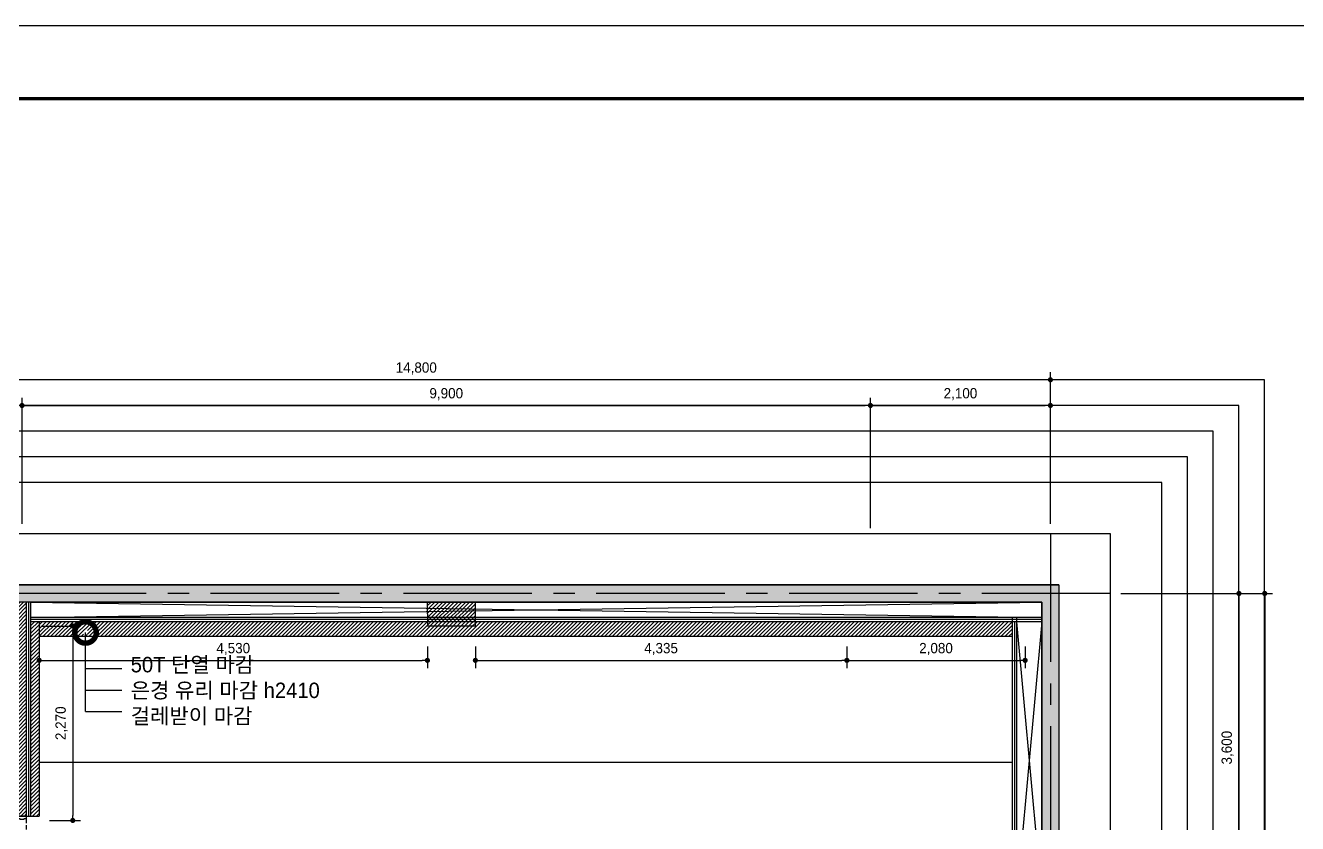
# Model space of a CAD drawing. Header units: millimetres. Extents: x -224448 to 1592092, y -164641 to 319001.
# Drawn here: x -76665 to -61821, y 160634 to 169950 of the extents above; entities that cross this region are included whole.
import ezdxf

# ---------------------------------------------------------------- set-up
doc = ezdxf.new("R2010")
doc.units = ezdxf.units.MM
for name, pattern in [('CEN', [62, 60, -1, 0, -1]), ('CENTER2', [1.125, 0.75, -0.125, 0.125, -0.125]), ('HIDDEN', [9.525, 6.35, -3.175])]:
    doc.linetypes.add(name, pattern=pattern)
doc.layers.get('Defpoints').update_dxf_attribs({"color": 35})
for name, color, linetype in [('ARREA', 1, 'Continuous'), ('DIM', 3, 'Continuous'), ('I-SYM', 4, 'Continuous'), ('I-TEXT', 7, 'Continuous'), ('I_CON', 2, 'Continuous'), ('I_DOOR', 4, 'Continuous'), ('I_FORMAT', 7, 'Continuous'), ('I_FUR', 6, 'Continuous'), ('I_HAT', 8, 'Continuous'), ('I_WALL', 3, 'Continuous')]:
    doc.layers.add(name, color=color, linetype=linetype)
doc.layers.add('I_CEN', color=1, linetype='CEN', lineweight=13)
doc.styles.add('IABU-글꼴스타일', font='')
doc.styles.add('NTOP', font='Dotum.ttf')
doc.styles.get('IABU-글꼴스타일').set_extended_font_data('HY울릉도L')
doc.linetypes.add('BATTING', pattern='A,0.00254,-2.54,[134,ltypeshp.shx,S=2.54,R=0,X=-2.54,Y=0],-5.08,[134,ltypeshp.shx,S=2.54,R=180,X=2.54,Y=0],-2.54', length=10.16254)
doc.dimstyles.new('IABC-100 (SUB)', dxfattribs={"dimscale": 60, "dimtxt": 2, "dimasz": 1, "dimexe": 1.5, "dimexo": 2, "dimgap": 1, "dimtad": 1, "dimdec": 0, "dimdsep": 46, "dimlunit": 6, "dimtxsty": 'IABU-글꼴스타일', "dimblk": '1234_Dot', "dimcen": 1, "dimclrd": 4, "dimclre": 4, "dimclrt": 7, "dimadec": 0, "dimazin": 0, "dimtfac": 1, "dimtdec": 0, "dimtix": 1, "dimtmove": 2, "dimatfit": 3, "dimldrblk": '1234_Dot', "dimfxl": 2, "dimtolj": 1, "dimtzin": 0, "dimarcsym": 0})

# ---------------------------------------------------------------- blocks, each defined once
blk = doc.blocks.new('_DotSmall')
at = {"color": 0, "linetype": 'ByBlock', "const_width": 0.5}
blk.add_lwpolyline([(-0.0625, 0, 1), (0.0625, 0, 1)], format="xyb", close=True, dxfattribs=at)
blk = doc.blocks.new('1234_Dot')
at = {"color": 0, "linetype": 'ByBlock', "lineweight": -2}
blk.add_line((-0.5, 0), (-1, 0), dxfattribs=at)
at = {"color": 0, "linetype": 'ByBlock', "const_width": 0.5}
blk.add_lwpolyline([(-0.25, 0, 1), (0.25, 0, 1)], format="xyb", close=True, dxfattribs=at)
blk = doc.blocks.new('*D800')
at = {"layer": 'Defpoints', "color": 0, "ltscale": 50, "transparency": 16777216}
for p in [(-76505, 162820), (-71975, 162820), (-71975, 162539)]:
    blk.add_point(p, dxfattribs=at)
at = {"layer": 'DIM', "color": 4, "lineweight": -2, "ltscale": 50, "transparency": 16777216}
for p, q in [((-76505, 162700), (-76505, 162449)), ((-71975, 162700), (-71975, 162449)), ((-76445, 162539), (-72035, 162539))]:
    blk.add_line(p, q, dxfattribs=at)
at = {"layer": 'DIM', "color": 4, "lineweight": -2, "ltscale": 50, "transparency": 16777216, "xscale": 60, "yscale": 60, "zscale": 60, "rotation": 180}
blk.add_blockref('1234_Dot', (-76505, 162539), dxfattribs=at)
at = {"layer": 'DIM', "color": 4, "lineweight": -2, "ltscale": 50, "transparency": 16777216, "xscale": 60, "yscale": 60, "zscale": 60}
blk.add_blockref('1234_Dot', (-71975, 162539), dxfattribs=at)
at = {"layer": 'DIM', "color": 7, "ltscale": 50, "transparency": 16777216, "insert": (-74240, 162671), "char_height": 120, "attachment_point": 5, "style": 'IABU-글꼴스타일'}
blk.add_mtext('\\A1;4,530', dxfattribs=at)
blk = doc.blocks.new('*D801')
at = {"layer": 'Defpoints', "color": 0, "ltscale": 50, "transparency": 16777216}
for p in [(-67080, 162820, 0), (-65000, 162820), (-65000, 162539)]:
    blk.add_point(p, dxfattribs=at)
at = {"layer": 'DIM', "color": 4, "lineweight": -2, "ltscale": 50, "transparency": 16777216}
for p, q in [((-67080, 162700), (-67080, 162449)), ((-65000, 162700), (-65000, 162449)), ((-67020, 162539), (-65060, 162539))]:
    blk.add_line(p, q, dxfattribs=at)
at = {"layer": 'DIM', "color": 4, "lineweight": -2, "ltscale": 50, "transparency": 16777216, "xscale": 60, "yscale": 60, "zscale": 60, "rotation": 180}
blk.add_blockref('1234_Dot', (-67080, 162539), dxfattribs=at)
at = {"layer": 'DIM', "color": 4, "lineweight": -2, "ltscale": 50, "transparency": 16777216, "xscale": 60, "yscale": 60, "zscale": 60}
blk.add_blockref('1234_Dot', (-65000, 162539), dxfattribs=at)
at = {"layer": 'DIM', "color": 7, "ltscale": 50, "transparency": 16777216, "insert": (-66040, 162671), "char_height": 120, "attachment_point": 5, "style": 'IABU-글꼴스타일'}
blk.add_mtext('\\A1;2,080', dxfattribs=at)
blk = doc.blocks.new('*D805')
at = {"layer": 'Defpoints', "color": 0, "ltscale": 50, "transparency": 16777216}
for p in [(-66805, 165514), (-76705, 164014), (-66805, 163963)]:
    blk.add_point(p, dxfattribs=at)
at = {"layer": 'DIM', "color": 4, "lineweight": -2, "ltscale": 50, "transparency": 16777216}
for p, q in [((-76705, 164134), (-76705, 165604)), ((-76645, 165514), (-66865, 165514)), ((-66805, 164083), (-66805, 165604))]:
    blk.add_line(p, q, dxfattribs=at)
at = {"layer": 'DIM', "color": 4, "lineweight": -2, "ltscale": 50, "transparency": 16777216, "xscale": 60, "yscale": 60, "zscale": 60, "rotation": 180}
blk.add_blockref('1234_Dot', (-76705, 165514), dxfattribs=at)
at = {"layer": 'DIM', "color": 4, "lineweight": -2, "ltscale": 50, "transparency": 16777216, "xscale": 60, "yscale": 60, "zscale": 60}
blk.add_blockref('1234_Dot', (-66805, 165514), dxfattribs=at)
at = {"layer": 'DIM', "color": 7, "ltscale": 50, "transparency": 16777216, "insert": (-71755, 165646), "char_height": 120, "attachment_point": 5, "style": 'IABU-글꼴스타일'}
blk.add_mtext('\\A1;9,900', dxfattribs=at)
blk = doc.blocks.new('*D806')
at = {"layer": 'Defpoints', "color": 0, "ltscale": 50, "transparency": 16777216}
for p in [(-64705, 165514), (-66805, 164014), (-64705, 164014)]:
    blk.add_point(p, dxfattribs=at)
at = {"layer": 'DIM', "color": 4, "lineweight": -2, "ltscale": 50, "transparency": 16777216}
for p, q in [((-66805, 164134), (-66805, 165604)), ((-66745, 165514), (-64765, 165514)), ((-64705, 164134), (-64705, 165604))]:
    blk.add_line(p, q, dxfattribs=at)
at = {"layer": 'DIM', "color": 4, "lineweight": -2, "ltscale": 50, "transparency": 16777216, "xscale": 60, "yscale": 60, "zscale": 60, "rotation": 180}
blk.add_blockref('1234_Dot', (-66805, 165514), dxfattribs=at)
at = {"layer": 'DIM', "color": 4, "lineweight": -2, "ltscale": 50, "transparency": 16777216, "xscale": 60, "yscale": 60, "zscale": 60}
blk.add_blockref('1234_Dot', (-64705, 165514), dxfattribs=at)
at = {"layer": 'DIM', "color": 7, "ltscale": 50, "transparency": 16777216, "insert": (-65755, 165646), "char_height": 120, "attachment_point": 5, "style": 'IABU-글꼴스타일'}
blk.add_mtext('\\A1;2,100', dxfattribs=at)
blk = doc.blocks.new('*D816')
at = {"layer": 'Defpoints', "color": 0, "ltscale": 50, "transparency": 16777216}
for p in [(-79505, 165814), (-79505, 164014), (-64705, 164020)]:
    blk.add_point(p, dxfattribs=at)
at = {"layer": 'DIM', "color": 4, "lineweight": -2, "ltscale": 50, "transparency": 16777216}
for p, q in [((-79505, 164134), (-79505, 165904)), ((-64765, 165814), (-79445, 165814)), ((-64705, 164140), (-64705, 165904))]:
    blk.add_line(p, q, dxfattribs=at)
at = {"layer": 'DIM', "color": 4, "lineweight": -2, "ltscale": 50, "transparency": 16777216, "xscale": 60, "yscale": 60, "zscale": 60, "rotation": 180}
blk.add_blockref('1234_Dot', (-79505, 165814), dxfattribs=at)
at = {"layer": 'DIM', "color": 4, "lineweight": -2, "ltscale": 50, "transparency": 16777216, "xscale": 60, "yscale": 60, "zscale": 60}
blk.add_blockref('1234_Dot', (-64705, 165814), dxfattribs=at)
at = {"layer": 'DIM', "color": 7, "ltscale": 50, "transparency": 16777216, "insert": (-72105, 165946), "char_height": 120, "attachment_point": 5, "style": 'IABU-글꼴스타일'}
blk.add_mtext('\\A1;14,800', dxfattribs=at)
blk = doc.blocks.new('*D817')
at = {"layer": 'Defpoints', "color": 0, "ltscale": 50, "transparency": 16777216}
for p in [(-64005, 163320), (-64005, 152820), (-62205, 152820)]:
    blk.add_point(p, dxfattribs=at)
at = {"layer": 'DIM', "color": 4, "lineweight": -2, "ltscale": 50, "transparency": 16777216}
for p, q in [((-63885, 163320), (-62115, 163320)), ((-62205, 163260), (-62205, 152880)), ((-63885, 152820), (-62115, 152820))]:
    blk.add_line(p, q, dxfattribs=at)
at = {"layer": 'DIM', "color": 4, "lineweight": -2, "ltscale": 50, "transparency": 16777216, "xscale": 60, "yscale": 60, "zscale": 60}
for p, rotation in [((-62205, 163320), 90), ((-62205, 152820), 270)]:
    blk.add_blockref('1234_Dot', p, dxfattribs=dict(at, rotation=rotation))
at = {"layer": 'DIM', "color": 7, "ltscale": 50, "transparency": 16777216, "insert": (-62337, 158070), "char_height": 120, "attachment_point": 5, "rotation": 90, "style": 'IABU-글꼴스타일'}
blk.add_mtext('\\A1;10,500', dxfattribs=at)
blk = doc.blocks.new('*D818')
at = {"layer": 'Defpoints', "color": 0, "ltscale": 50, "transparency": 16777216}
for p in [(-64005, 163320), (-64030, 159720), (-62505, 159720)]:
    blk.add_point(p, dxfattribs=at)
at = {"layer": 'DIM', "color": 4, "lineweight": -2, "ltscale": 50, "transparency": 16777216}
for p, q in [((-63885, 163320), (-62415, 163320)), ((-62505, 163260), (-62505, 159780)), ((-63910, 159720), (-62415, 159720))]:
    blk.add_line(p, q, dxfattribs=at)
at = {"layer": 'DIM', "color": 4, "lineweight": -2, "ltscale": 50, "transparency": 16777216, "xscale": 60, "yscale": 60, "zscale": 60}
for p, rotation in [((-62505, 163320), 90), ((-62505, 159720), 270)]:
    blk.add_blockref('1234_Dot', p, dxfattribs=dict(at, rotation=rotation))
at = {"layer": 'DIM', "color": 7, "ltscale": 50, "transparency": 16777216, "insert": (-62637, 161520), "char_height": 120, "attachment_point": 5, "rotation": 90, "style": 'IABU-글꼴스타일'}
blk.add_mtext('\\A1;3,600', dxfattribs=at)
blk = doc.blocks.new('*D814')
at = {"layer": 'Defpoints', "color": 0, "ltscale": 50, "transparency": 16777216}
for p in [(-76605, 162940), (-76505, 160670), (-76113, 160670)]:
    blk.add_point(p, dxfattribs=at)
at = {"layer": 'DIM', "color": 4, "lineweight": -2, "ltscale": 50, "transparency": 16777216}
for p, q in [((-76485, 162940), (-76023, 162940)), ((-76113, 162880), (-76113, 160730)), ((-76385, 160670), (-76023, 160670))]:
    blk.add_line(p, q, dxfattribs=at)
at = {"layer": 'DIM', "color": 4, "lineweight": -2, "ltscale": 50, "transparency": 16777216, "xscale": 60, "yscale": 60, "zscale": 60}
for p, rotation in [((-76113, 162940), 90), ((-76113, 160670), 270)]:
    blk.add_blockref('1234_Dot', p, dxfattribs=dict(at, rotation=rotation))
at = {"layer": 'DIM', "color": 7, "ltscale": 50, "transparency": 16777216, "insert": (-76244, 161805), "char_height": 120, "attachment_point": 5, "rotation": 90, "style": 'IABU-글꼴스타일'}
blk.add_mtext('\\A1;2,270', dxfattribs=at)
blk = doc.blocks.new('*D813')
at = {"layer": 'Defpoints', "color": 0, "ltscale": 50, "transparency": 16777216}
for p in [(-71415, 162820), (-67080, 162820, 0), (-67080, 162539)]:
    blk.add_point(p, dxfattribs=at)
at = {"layer": 'DIM', "color": 4, "lineweight": -2, "ltscale": 50, "transparency": 16777216}
for p, q in [((-71415, 162700), (-71415, 162449)), ((-67080, 162700), (-67080, 162449)), ((-71355, 162539), (-67140, 162539))]:
    blk.add_line(p, q, dxfattribs=at)
at = {"layer": 'DIM', "color": 4, "lineweight": -2, "ltscale": 50, "transparency": 16777216, "xscale": 60, "yscale": 60, "zscale": 60, "rotation": 180}
blk.add_blockref('1234_Dot', (-71415, 162539), dxfattribs=at)
at = {"layer": 'DIM', "color": 4, "lineweight": -2, "ltscale": 50, "transparency": 16777216, "xscale": 60, "yscale": 60, "zscale": 60}
blk.add_blockref('1234_Dot', (-67080, 162539), dxfattribs=at)
at = {"layer": 'DIM', "color": 7, "ltscale": 50, "transparency": 16777216, "insert": (-69248, 162671), "char_height": 120, "attachment_point": 5, "style": 'IABU-글꼴스타일'}
blk.add_mtext('\\A1;4,335', dxfattribs=at)
blk = doc.blocks.new('950도어')
at = {"layer": 'I_CEN'}
blk.add_arc((-74449, 125115), 822, 88.7362, 182.6857, dxfattribs=at)
at = {"layer": 'I_DOOR'}
for points in [[(-74431, 125967), (-74331, 125967), (-74331, 125937), (-74361, 125937), (-74361, 125927), (-74401, 125927), (-74401, 125937), (-74431, 125937), (-74431, 125967)], [(-75271, 125077), (-74431, 125077), (-74431, 125047), (-75271, 125047)], [(-74431, 125017), (-74331, 125017), (-74331, 125047), (-74361, 125047), (-74361, 125057), (-74401, 125057), (-74401, 125047), (-74431, 125047), (-74431, 125017)]]:
    blk.add_lwpolyline(points, close=True, dxfattribs=at)
at = {"layer": 'I_FUR', "color": 8, "linetype": 'HIDDEN', "ltscale": 8}
for p, q in [((-74431, 125077), (-74431, 125937)), ((-74331, 125937), (-74331, 125047))]:
    blk.add_line(p, q, dxfattribs=at)

msp = doc.modelspace()

# ---------------------------------------------------------------- hatches: boundary and pattern name
at = {"layer": 'I_HAT', "true_color": 0x000000}
h = msp.add_hatch(color=18, dxfattribs=at)
h.dxf.hatch_style = 1
h.paths.add_polyline_path([(-78999.891, 163420.153), (-79611.319, 152720.153), (-64605.442, 152720.153), (-64605.442, 163420.153)])
h.paths.add_polyline_path([(-64805.442, 163220.153), (-64805.442, 152920.153), (-79399.564, 152920.153), (-78810.993, 163220.153)], flags=16)
h.paths.add_polyline_path([(-77152.942, 162697.23), (-77152.942, 162271.251), (-76755.442, 162271.251), (-76755.442, 160720.153), (-76655.442, 160720.153), (-76605.442, 160720.153), (-76605.442, 163015.153), (-65150.833, 163015.153), (-65150.833, 162990.153), (-65125.833, 162990.153), (-65125.833, 159770.153), (-65150.833, 159770.153), (-65150.833, 162990.153), (-76605.442, 162990.153), (-76605.442, 160720.153), (-76655.442, 160720.153), (-76755.442, 160720.153), (-76755.442, 160741.251), (-77740.442, 160741.251), (-77940.442, 160741.251), (-77990.442, 160741.251), (-77990.442, 160691.251), (-78504.706, 160691.251, -1), (-78551.177, 160691.251, -0.414213562), (-78527.942, 160714.486), (-78527.942, 162697.23)], flags=0)
h.paths.add_polyline_path([(-77740.442, 162421.251), (-77740.442, 161481.251), (-77690.442, 161481.251), (-77690.442, 161531.251), (-77152.942, 161531.251), (-77152.942, 160791.251), (-77126.339, 160791.251), (-77038.664, 160841.87), (-77038.664, 160807.229), (-77152.942, 160741.251), (-77267.219, 160807.229), (-77267.219, 160841.87), (-77179.544, 160791.251), (-77152.942, 160791.251), (-77152.942, 161111.251), (-77740.442, 161111.251), (-77740.442, 162421.251), (-77790.442, 162421.251), (-77790.442, 161111.251), (-77890.442, 161111.251), (-77890.442, 162421.251)], flags=0)
h.paths.add_polyline_path([(-76755.442, 159670.153), (-76755.442, 152920.153), (-79013.85, 159670.153)], flags=0)
h.paths.add_polyline_path([(-65805.442, 158320.153), (-65805.442, 156970.153), (-65855.442, 156970.153), (-65855.442, 156920.153), (-66687.843, 156920.153), (-66687.843, 156970.153), (-66240.343, 156970.153), (-66354.62, 157036.131), (-66354.62, 157070.773), (-66240.343, 157004.794), (-66240.343, 157190.153), (-66687.843, 157190.153), (-66687.843, 157240.153), (-66240.343, 157240.153), (-66240.343, 157460.153), (-66687.843, 157460.153), (-66687.843, 157510.153), (-66240.343, 157510.153), (-66240.343, 157730.153), (-66687.843, 157730.153), (-66687.843, 157780.153), (-66240.343, 157780.153), (-66240.343, 158000.153), (-66687.843, 158000.153), (-66687.843, 158050.153), (-66240.343, 158050.153), (-66240.343, 158270.153), (-66687.843, 158270.153), (-66687.843, 158320.153)], flags=0)
at = {"layer": 'I_HAT', "transparency": 33554687}
h = msp.add_hatch(dxfattribs=at)
h.set_pattern_fill('ANSI31', color=256, scale=10)
h.set_pattern_definition([(45, (-3808.497, 109253.17), (-22.45064, 22.45064), [])])
h.paths.add_polyline_path([(-76655.442, 163220.153), (-76755.442, 163220.153), (-76755.442, 160720.153), (-76655.442, 160720.153)])
at = {"layer": 'I_HAT'}
h = msp.add_hatch(dxfattribs=at)
h.set_pattern_fill('ANSI31', color=256, scale=10)
h.set_pattern_definition([(45, (-365.907, 33403.28), (-22.45064, 22.45064), [])])
h.paths.add_polyline_path([(-71415.442, 162940.153), (-71415.333, 163220.153), (-71976.362, 163220.153), (-71975.442, 162940.153)])
at = {"layer": 'I_HAT', "transparency": 33554687}
h = msp.add_hatch(dxfattribs=at)
h.set_pattern_fill('ANSI31', color=256, scale=10)
h.paths.add_polyline_path([(-76505.442, 162990.153), (-76605.442, 162990.153), (-76605.442, 160720.153), (-76505.442, 160720.153)])
at = {"layer": 'I_HAT'}
h = msp.add_hatch(dxfattribs=at)
h.set_pattern_fill('ANSI31', color=256, scale=10)
h.paths.add_polyline_path([(-65150.833, 162820.147), (-65150.833, 162990.153), (-71415.422, 162990.153), (-71415.442, 162940.153), (-71975.442, 162940.153), (-71975.606, 162990.153), (-76505.442, 162990.153), (-76505.442, 162820.147), (-75964.533, 162820.147), (-75964.533, 162833.227, -0.414213562), (-75995.783, 162864.477, -1), (-75933.283, 162864.477, -0.414213562), (-75964.533, 162833.227), (-75964.533, 162820.147)])
h.paths.add_polyline_path([(-74510.166, 162569.358), (-73970.166, 162569.358), (-73970.166, 162772.216), (-74510.166, 162772.216)], flags=9)
h.paths.add_polyline_path([(-66310.423, 162569.358), (-65770.423, 162569.358), (-65770.423, 162772.216), (-66310.423, 162772.216)], flags=9)
h.paths.add_polyline_path([(-69517.906, 162569.358), (-68977.906, 162569.358), (-68977.906, 162772.216), (-69517.906, 162772.216)], flags=9)
h = msp.add_hatch(dxfattribs=at)
h.set_pattern_fill('ANSI31', color=256, scale=10)
h.set_pattern_definition([(45, (0, 10166.584), (-22.4506403, 22.4506403), [])])
h.paths.add_polyline_path([(-76705.442, 159720.153), (-79010.993, 159720.153), (-79013.85, 159670.153), (-76755.442, 159670.153), (-76755.442, 155370.153), (-76705.442, 155370.153)])
h.paths.add_polyline_path([(-76655.442, 159720.153), (-76705.442, 159720.153), (-76705.442, 155370.153), (-76605.442, 155370.153), (-76605.442, 155420.153), (-76655.442, 155420.153)])
h.paths.add_polyline_path([(-76705.442, 159770.153), (-76755.442, 159770.153), (-79008.136, 159770.153), (-79010.993, 159720.153), (-76705.442, 159720.153)])
h.paths.add_polyline_path([(-76655.442, 159770.153), (-76705.442, 159770.153), (-76705.442, 159720.153), (-76655.442, 159720.153)])
h.paths.add_polyline_path([(-76655.442, 155320.153), (-76605.442, 155320.153), (-76605.442, 155370.153), (-76705.442, 155370.153), (-76705.442, 152920.153), (-76655.442, 152920.153)])
h.paths.add_polyline_path([(-76705.442, 155370.153), (-76755.442, 155370.153), (-76755.442, 152920.153), (-76705.442, 152920.153)])
h.paths.add_polyline_path([(-69455.42, 153345.567), (-68915.42, 153345.567), (-68915.42, 153548.424), (-69455.42, 153548.424)], flags=9)
h.paths.add_polyline_path([(-71615.757, 154558.18), (-70972.626, 154558.18), (-70972.626, 154805.465), (-71615.757, 154805.465)], flags=9)
h.paths.add_polyline_path([(-71527.301, 158607.926), (-70776.982, 158607.926), (-70776.982, 158896.426), (-71527.301, 158896.426)], flags=9)
h.paths.add_polyline_path([(-73293.51, 157247.297), (-70879.022, 157247.297), (-70879.022, 157545.415), (-73293.51, 157545.415)], flags=9)
h.paths.add_polyline_path([(-73267.066, 157504.847), (-70729.23, 157504.847), (-70729.23, 157794.447), (-73267.066, 157794.447)], flags=9)
h.paths.add_polyline_path([(-73314.507, 157738.679), (-72305.535, 157738.679), (-72305.535, 158036.797), (-73314.507, 158036.797)], flags=9)
h.paths.add_polyline_path([(-73281.288, 157936.679), (-68225.49, 157936.679), (-68225.49, 158234.797), (-73281.288, 158234.797)], flags=9)
h.paths.add_polyline_path([(-65871.087, 154487.98), (-65229.54, 154487.98), (-65229.54, 154776.48), (-65871.087, 154776.48)], flags=9)
h.paths.add_polyline_path([(-66448.481, 154177.492), (-65257.669, 154177.492), (-65257.669, 154550.195), (-66448.481, 154550.195)], flags=9)
h.paths.add_polyline_path([(-75492.257, 161766.192), (-73283.875, 161766.192), (-73283.875, 162626.982), (-75492.257, 162626.982)], flags=9)
h.paths.add_polyline_path([(-72002.308, 154219.686), (-71356.902, 154219.686), (-71356.902, 154592.389), (-72002.308, 154592.389)], flags=9)
h.paths.add_polyline_path([(-72550.64, 158293.179), (-70814.422, 158293.179), (-70814.422, 158665.882), (-72550.64, 158665.882)], flags=9)
h = msp.add_hatch(dxfattribs=at)
h.set_pattern_fill('ANSI31', color=256, scale=10)
h.paths.add_polyline_path([(-66855.442, 159770.153), (-67073.955, 159770.153), (-67073.85, 159720.153), (-66855.442, 159720.153)])
h.paths.add_polyline_path([(-66855.442, 159720.153), (-67073.85, 159720.153), (-67067.54, 156720.153), (-66855.442, 156720.153)])
edge = h.paths.add_edge_path(flags=16)
edge.add_ellipse((-66882.475, 159354.45), major_axis=(17.526, 17.526), ratio=1, start_angle=169.1487636, end_angle=495, ccw=False)
edge.add_ellipse((-66882.475, 159354.45), major_axis=(17.526, 17.526), ratio=1, start_angle=135, end_angle=169.1487636, ccw=False)
h.paths.add_polyline_path([(-66855.442, 156720.153), (-67067.54, 156720.153), (-67064.594, 155319.819), (-66855.442, 155320.153)])
h.paths.add_polyline_path([(-66855.442, 155220.153), (-67064.384, 155219.714), (-67059.757, 153020.153), (-66855.442, 153020.153)])
h.paths.add_polyline_path([(-71206.777, 155469.786), (-68670.729, 155469.786), (-68670.729, 155753.391), (-71206.777, 155753.391)], flags=9)
h.paths.add_polyline_path([(-70537.068, 155762.226), (-68867.505, 155762.226), (-68867.505, 156042.046), (-70537.068, 156042.046)], flags=9)
h.paths.add_polyline_path([(-69313.254, 159185.196), (-66975.741, 159185.196), (-66975.741, 159493.408), (-69313.254, 159493.408)], flags=9)
h.paths.add_polyline_path([(-71527.301, 158607.926), (-70776.982, 158607.926), (-70776.982, 158896.426), (-71527.301, 158896.426)], flags=9)
h.paths.add_polyline_path([(-73293.51, 157247.297), (-70879.022, 157247.297), (-70879.022, 157545.415), (-73293.51, 157545.415)], flags=9)
h.paths.add_polyline_path([(-73267.066, 157504.847), (-70729.23, 157504.847), (-70729.23, 157794.447), (-73267.066, 157794.447)], flags=9)
h.paths.add_polyline_path([(-73314.507, 157738.679), (-72305.535, 157738.679), (-72305.535, 158036.797), (-73314.507, 158036.797)], flags=9)
h.paths.add_polyline_path([(-73281.288, 157936.679), (-68225.49, 157936.679), (-68225.49, 158234.797), (-73281.288, 158234.797)], flags=9)
h.paths.add_polyline_path([(-75501.153, 161635.098), (-72936.581, 161635.098), (-72936.581, 162634.724), (-75501.153, 162634.724)], flags=9)
h.paths.add_polyline_path([(-72550.64, 158293.179), (-70814.422, 158293.179), (-70814.422, 158665.882), (-72550.64, 158665.882)], flags=9)

# ---------------------------------------------------------------- linework, layer by layer
at = {"color": 2}
for p, q in [((-78999.891, 163420.153), (-64605.442, 163420.153)), ((-64605.442, 163420.153), (-64605.442, 152720.153)), ((-76605.442, 163220.153), (-64855.442, 163220.153)), ((-64805.442, 152920.153), (-64805.442, 163220.153)), ((-76500.833, 161349.312), (-65150.833, 161349.312))]:
    msp.add_line(p, q, dxfattribs=at)
at = {"color": 9}
for p, q in [((-76605.442, 163040.153), (-64805.442, 163220.153)), ((-76605.442, 163220.153), (-64805.442, 163040.153)), ((-64805.442, 162990.153), (-65100.833, 159770.153)), ((-65100.833, 162990.153), (-64805.442, 159770.153))]:
    msp.add_line(p, q, dxfattribs=at)
at = {"color": 2}
msp.add_lwpolyline([(-71975.442, 162940.153), (-71415.442, 162940.153), (-71415.333, 163220.153), (-71976.362, 163220.153)], close=True, dxfattribs=at)
at = {"layer": 'ARREA', "color": 1, "linetype": 'CENTER2', "ltscale": 2000}
for p, q in [((-64705.442, 164020.153), (-64705.442, 152120.153)), ((-64005.442, 163320.153), (-80206.584, 163320.153))]:
    msp.add_line(p, q, dxfattribs=at)
at = {"layer": 'Defpoints'}
for points in [[(-87340, 169950.153), (-53740, 169950.153), (-53740, 146190.153), (-87340, 146190.153)], [(-62205.442, 165814.22), (-82006.584, 165814.22), (-82006.584, 150320.153), (-62205.442, 150320.153)], [(-62505.442, 165514.22), (-81706.584, 165514.22), (-81706.584, 150620.153), (-62505.442, 150620.153)], [(-62805.442, 165214.22), (-81406.584, 165214.22), (-81406.584, 150920.153), (-62805.442, 150920.153)], [(-63105.442, 164914.22), (-81106.584, 164914.22), (-81106.584, 151220.153), (-63105.442, 151220.153)], [(-63405.442, 164614.22), (-80806.584, 164614.22), (-80806.584, 151520.153), (-63405.442, 151520.153)], [(-64005.442, 164014.22), (-80206.584, 164014.22), (-80206.584, 152120.153), (-64005.442, 152120.153)]]:
    msp.add_lwpolyline(points, close=True, dxfattribs=at)
at = {"layer": 'DIM', "ltscale": 50}
msp.add_line((-76505.442, 162820.147), (-65150.833, 162820.147), dxfattribs=at)
at = {"layer": 'I-SYM', "color": 8, "linetype": 'Continuous', "ltscale": 0.5}
for p, q in [((-75964.533, 161942.705), (-75964.533, 162864.477)), ((-75964.533, 162442.705), (-75542.298, 162442.705)), ((-75964.533, 162192.705), (-75542.298, 162192.705)), ((-75964.533, 161942.705), (-75542.298, 161942.705))]:
    msp.add_line(p, q, dxfattribs=at)
at = {"layer": 'I_CON'}
for p, q in [((-64605.442, 163420.153), (-78999.891, 163420.153)), ((-64605.442, 163420.153), (-64605.442, 152720.153)), ((-64805.442, 163220.153), (-78810.993, 163220.153)), ((-64805.442, 163220.153), (-64805.442, 152920.153))]:
    msp.add_line(p, q, dxfattribs=at)
at = {"layer": 'I_FORMAT', "const_width": 40.174}
msp.add_lwpolyline([(-57752.025, 147045.353), (-86460, 147045.353), (-86460, 169094.953), (-57752.025, 169094.953)], dxfattribs=at)
at = {"layer": 'I_FUR', "color": 8, "linetype": 'BATTING', "ltscale": 2.4}
for p, q in [((-76630.442, 163220.153), (-76630.442, 160720.153)), ((-64805.442, 163015.153), (-76605.442, 163015.153)), ((-65125.833, 162990.153), (-65125.833, 159770.153))]:
    msp.add_line(p, q, dxfattribs=at)
at = {"layer": 'I_WALL'}
for p, q in [((-76655.442, 163220.153), (-76655.442, 160720.153)), ((-76605.442, 163220.153), (-76605.442, 160720.153)), ((-64805.442, 163040.153), (-76605.442, 163040.153)), ((-64805.442, 162990.153), (-76605.442, 162990.153)), ((-76505.442, 162990.153), (-76505.442, 160720.153)), ((-65150.833, 163040.153), (-65150.833, 159770.153)), ((-65100.833, 163040.153), (-65100.833, 159770.153)), ((-76655.442, 160720.153), (-76755.442, 160720.153)), ((-76655.442, 160720.153), (-76505.442, 160720.153))]:
    msp.add_line(p, q, dxfattribs=at)

# ---------------------------------------------------------------- block references
msp.add_blockref('950도어', (-2324.884, 34753.639))
at = {"layer": 'I-SYM', "color": 8, "linetype": 'Continuous', "ltscale": 0.5, "xscale": 500, "yscale": 500, "zscale": 500, "rotation": 179.9999999999952}
msp.add_blockref('_DotSmall', (-75964.533, 162864.477), dxfattribs=at)

# ---------------------------------------------------------------- texts
at = {"layer": 'I-TEXT', "color": 0, "insert": (-75437.103, 162578.978), "char_height": 180, "width": 2444.92077, "attachment_point": 1, "style": 'NTOP'}
msp.add_mtext('\\pxsm1;50T 단열 마감\\P은경 유리 마감 h2410\\P걸레받이 마감', dxfattribs=at)

# ---------------------------------------------------------------- dimensions: what is measured, and where the dimension line sits
at = {"layer": 'DIM', "ltscale": 50}
for base, p1, p2, picture, middle in [((-79505.442, 165814.22), (-64705.442, 164020.153), (-79505.442, 164014.22), '*D816', (-72105.442, 165945.649)), ((-66805.442, 165514.22), (-76705.442, 164014.22), (-66805.442, 163963.056), '*D805', (-71755.442, 165645.649)), ((-64705.442, 165514.22), (-66805.442, 164014.22), (-64705.442, 164014.22), '*D806', (-65755.442, 165645.649)), ((-71975.249, 162539.358), (-76505.084, 162820.147), (-71975.249, 162820.147), '*D800', (-74240.166, 162670.787)), ((-67080.37, 162539.358), (-71415.442, 162820.147), (-67080.37, 162820.147, 0), '*D813', (-69247.906, 162670.787)), ((-65000.475, 162539.358), (-67080.37, 162820.147, 0), (-65000.475, 162820.147), '*D801', (-66040.423, 162670.787))]:
    dim = msp.add_linear_dim(base=base, p1=p1, p2=p2, dimstyle='IABC-100 (SUB)', dxfattribs=at)
    dim.commit()
    dim.dimension.update_dxf_attribs({"geometry": picture, "text_midpoint": middle})
for base, p1, p2, picture, middle in [((-62505.442, 159720.153), (-64005.442, 163320.153), (-64030.442, 159720.153), '*D818', (-62636.87, 161520.153)), ((-62205.442, 152820.153), (-64005.442, 163320.153), (-64005.442, 152820.153), '*D817', (-62336.87, 158070.153)), ((-76112.933, 160670.147, 0), (-76605.084, 162940.147, 0), (-76505.084, 160670.147, 0), '*D814', (-76244.362, 161805.147, 0))]:
    dim = msp.add_linear_dim(base=base, p1=p1, p2=p2, angle=90, dimstyle='IABC-100 (SUB)', dxfattribs=at)
    dim.commit()
    dim.dimension.update_dxf_attribs({"geometry": picture, "text_midpoint": middle})

doc.saveas('drawing.dxf')
